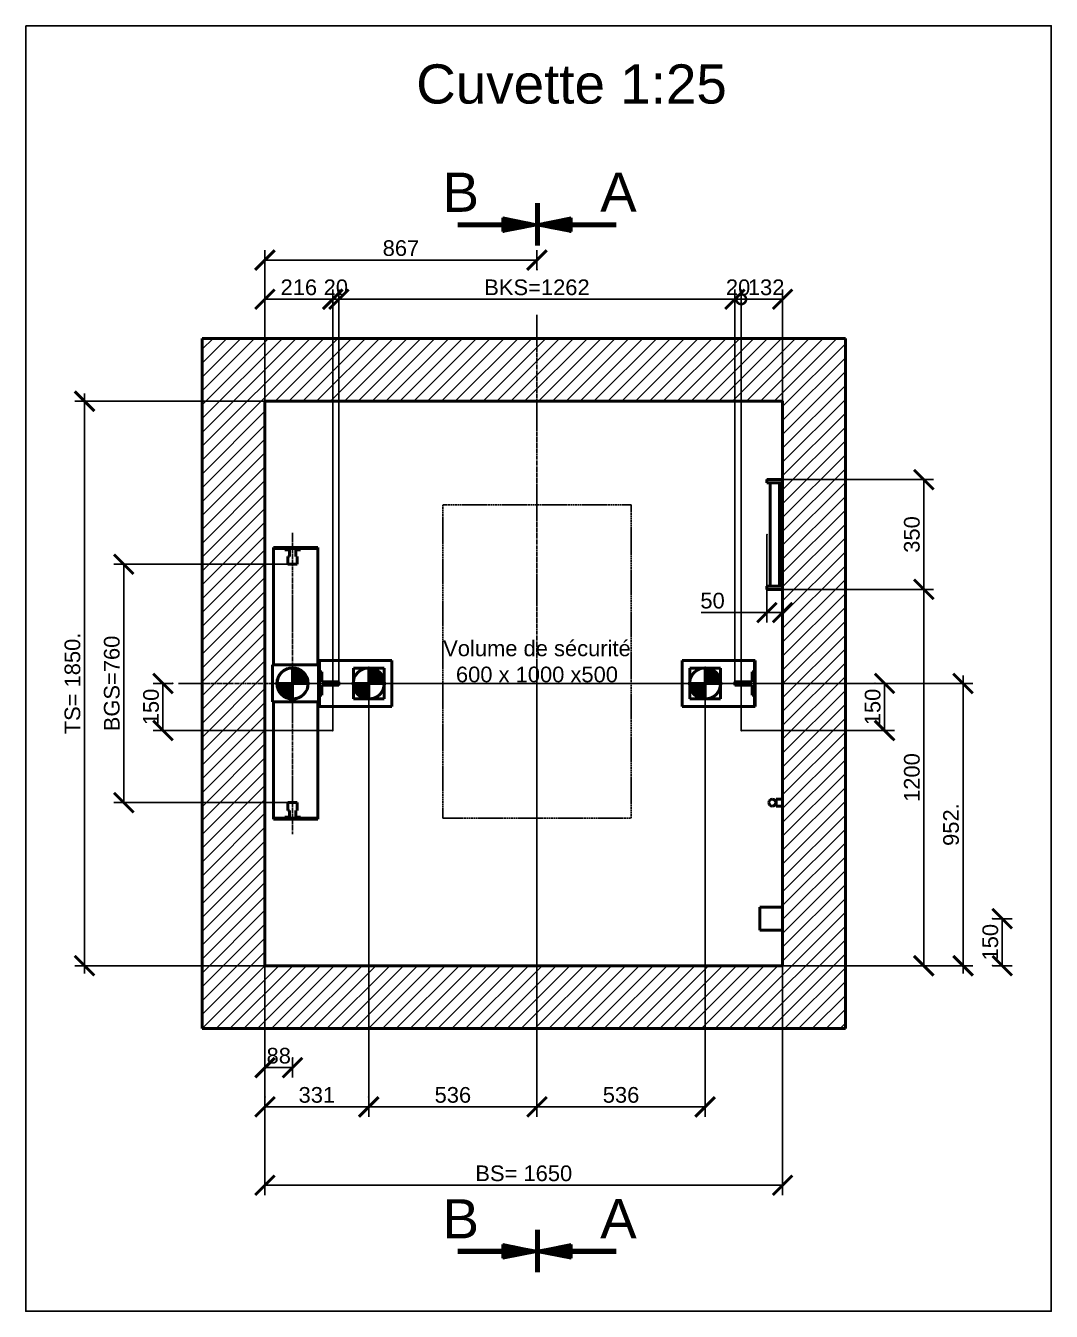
# Model space of a CAD drawing. Header units: millimetres. Extents: x -1795 to 75982, y -13206 to 25154.
# Drawn here: x 37338 to 40607, y -125 to 3974 of the extents above; entities that cross this region are included whole.
import ezdxf

# ---------------------------------------------------------------- set-up
doc = ezdxf.new("R2010")
doc.units = ezdxf.units.MM
doc.linetypes.add('AM_ISO02W050', pattern=[7.5, 6, -1.5])
doc.linetypes.add('AM_ISO08W050', pattern=[18, 12, -1.5, 3, -1.5])
for name, color, linetype, lineweight in [('AM_0', 7, 'Continuous', 50), ('AM_5', 3, 'Continuous', 25), ('AM_6', 2, 'Continuous', 35), ('LDBuffer-AM_0', 7, 'Continuous', 50), ('LDBuffer-AM_6', 2, 'Continuous', 35), ('LDBuffer-AM_7', 4, 'AM_ISO08W050', 25), ('LDCar-AM_0', 7, 'Continuous', 50), ('LDCar-AM_6', 2, 'Continuous', 35), ('LDCar-AM_7', 4, 'AM_ISO08W050', 25), ('LDElectricalComponents-AM_0', 7, 'Continuous', 50), ('LDElectricalComponents-AM_6', 2, 'Continuous', 35), ('LDGuides-AM_0', 7, 'Continuous', 50), ('LDGuides-AM_6', 2, 'Continuous', 35), ('LDRefugeSpace-AM_3', 6, 'AM_ISO02W050', 25), ('LDRefugeSpace-AM_6', 2, 'Continuous', 35), ('LDShaft-AM_0', 7, 'Continuous', 50), ('LDShaft-AM_5', 3, 'Continuous', 25), ('LDShaft-AM_6', 2, 'Continuous', 35), ('LDShaft-AM_7', 4, 'AM_ISO08W050', 25), ('LDShaft-AM_8', 1, 'Continuous', 25)]:
    doc.layers.add(name, color=color, linetype=linetype, lineweight=lineweight)
doc.layers.add('AM_VIEWS', color=1, linetype='Continuous', lineweight=25, plot=False)
doc.styles.add('LD', font='ARIALUNI.TTF')
doc.styles.get("Standard").update_dxf_attribs({"font": 'ARIALUNI.TTF'})
doc.dimstyles.new('LIFT', dxfattribs={"dimtxt": 2.5, "dimasz": 2.5, "dimexe": 1.25, "dimexo": 0, "dimgap": 0.5, "dimtad": 1, "dimdec": 0, "dimzin": 1, "dimdsep": 46, "dimtxsty": 'LD', "dimblk": 'ARCHTICK', "dimcen": 0, "dimdle": 1, "dimclrd": 3, "dimclre": 3, "dimclrt": 4, "dimadec": 0, "dimazin": 0, "dimtp": 0.1, "dimtm": 0.1, "dimtfac": 0.71, "dimtdec": 0, "dimtix": 1, "dimtmove": 0, "dimatfit": 3, "dimfxl": 1, "dimtolj": 1, "dimarcsym": 0})

# ---------------------------------------------------------------- blocks, each defined once
blk = doc.blocks.new('LD_20150423131208_00000076')
at = {"layer": 'LDShaft-AM_0'}
for p, q in [((0, 2000), (-200, 2000)), ((-200, 2000), (-200, -200)), ((1650, 2000), (0, 2000)), ((1757.5, 2000), (1650, 2000)), ((1782.5, 2000), (1757.5, 2000)), ((1850, 2000), (1782.5, 2000)), ((1850, 1820), (1850, 2000)), ((1850, -200), (1850, 1820)), ((0, 1800), (0, 0)), ((0, 1800), (1650, 1800)), ((0, 0), (0, 1800)), ((1650, 1550), (1650, 1800)), ((1650, 1800), (1650, 0)), ((1650, 1210), (1650, 1540)), ((1650, 531), (1650, 1200)), ((1650, 186.5), (1650, 509)), ((1650, 0), (1650, 113.5)), ((0, 0), (1650, 0)), ((1650, 0), (0, 0)), ((-200, -200), (0, -200)), ((0, -200), (1650, -200)), ((1650, -200), (1757.5, -200)), ((1757.5, -200), (1850, -200))]:
    blk.add_line(p, q, dxfattribs=at)
blk = doc.blocks.new('_ArchTick')
at = {"color": 0, "linetype": 'ByBlock', "const_width": 0.15}
blk.add_lwpolyline([(-0.5, -0.5), (0.5, 0.5)], dxfattribs=at)
blk = doc.blocks.new('*D299')
at = {"layer": 'LDShaft-AM_5', "color": 3, "transparency": 16777216}
for p, q in [((38188.6, 2256.8), (37619.4, 2256.8)), ((37650.6, 2256.8), (37650.6, 1496.8)), ((38188.6, 1496.8), (37619.4, 1496.8))]:
    blk.add_line(p, q, dxfattribs=at)
for p in [(38188.4, 2256.8), (38188.4, 1496.8)]:
    blk.add_point(p, dxfattribs=at)
at = {"layer": 'LDShaft-AM_5', "color": 3, "transparency": 16777216, "xscale": 62.5, "yscale": 62.5, "zscale": 62.5}
for p, rotation in [((37650.6, 2256.8), 90), ((37650.6, 1496.8), 270)]:
    blk.add_blockref('_ArchTick', p, dxfattribs=dict(at, rotation=rotation))
at = {"layer": 'LDShaft-AM_5', "color": 4, "transparency": 16777216, "insert": (37638.1, 1876.8), "char_height": 50, "attachment_point": 8, "rotation": 90, "style": 'LD'}
blk.add_mtext('BGS=760', dxfattribs=at)
blk = doc.blocks.new('LD_20150423131208_00000077')
at = {"layer": 'LDGuides-AM_0'}
for p, q in [((0, 25), (-25, 25)), ((-25, 25), (-25, 21.5)), ((-25, 21.5), (-10, 21.5)), ((-10, 0), (-15, 0)), ((-15, 0), (-15, -25)), ((-10, 21.5), (-10, 0)), ((25, 25), (0, 25)), ((10, 21.5), (25, 21.5)), ((10, 0), (10, 21.5)), ((15, 0), (10, 0)), ((15, -25), (15, 0)), ((25, 21.5), (25, 25)), ((-15, -25), (15, -25))]:
    blk.add_line(p, q, dxfattribs=at)
blk = doc.blocks.new('LD_20150423131208_00000078')
at = {"layer": 'LDGuides-AM_0'}
for p, q in [((15, 25), (-15, 25)), ((-15, 25), (-15, 0)), ((-15, 0), (-10, 0)), ((-10, 0), (-10, -21.5)), ((10, 0), (15, 0)), ((10, -21.5), (10, 0)), ((15, 0), (15, 25)), ((-10, -21.5), (-25, -21.5)), ((-25, -21.5), (-25, -25)), ((-25, -25), (0, -25)), ((0, -25), (25, -25)), ((25, -21.5), (10, -21.5)), ((25, -25), (25, -21.5))]:
    blk.add_line(p, q, dxfattribs=at)
blk = doc.blocks.new('LD_20150423131208_00000079')
at = {"layer": 'LDCar-AM_7'}
blk.add_line((0, 480), (0, -480), dxfattribs=at)
blk = doc.blocks.new('LD_20150423131208_0000007A')
at = {"layer": 'LDBuffer-AM_0'}
for p, q in [((-19.1, 46.2), (-35.4, 35.4)), ((0, 50), (-19.1, 46.2)), ((19.1, 46.2), (0, 50)), ((35.4, 35.4), (19.1, 46.2)), ((-46.2, 19.1), (-50, 0)), ((-35.4, 35.4), (-46.2, 19.1)), ((46.2, 19.1), (35.4, 35.4)), ((50, 0), (46.2, 19.1)), ((46.2, -19.1), (50, 0)), ((-50, 0), (-46.2, -19.1)), ((-46.2, -19.1), (-35.4, -35.4)), ((-35.4, -35.4), (-19.1, -46.2)), ((19.1, -46.2), (35.4, -35.4)), ((35.4, -35.4), (46.2, -19.1)), ((-19.1, -46.2), (0, -50)), ((0, -50), (19.1, -46.2))]:
    blk.add_line(p, q, dxfattribs=at)
blk = doc.blocks.new('LD_FORCE_TOP')
for p, q in [((0, 50), (0, -50)), ((0, 44.2), (5.5, 49.7)), ((0, 35.4), (12.9, 48.3)), ((0, 26.5), (19.5, 46)), ((0, 17.7), (25.4, 43.1)), ((-50, 0), (50, 0)), ((-49.7, -5.5), (-44.2, 0)), ((-48.3, -12.9), (-35.4, 0)), ((-46, -19.5), (-26.5, 0)), ((-43.1, -25.4), (-17.7, 0)), ((-39.5, -30.7), (-8.8, 0)), ((0, 8.8), (30.7, 39.5)), ((0, 0), (35.4, 35.4)), ((8.8, 0), (39.5, 30.7)), ((17.7, 0), (43.1, 25.4)), ((26.5, 0), (46, 19.5)), ((35.4, 0), (48.3, 12.9)), ((44.2, 0), (49.7, 5.5)), ((-35.4, -35.4), (0, 0)), ((-30.7, -39.5), (0, -8.8)), ((-25.4, -43.1), (0, -17.7)), ((-19.5, -46), (0, -26.5)), ((-12.9, -48.3), (0, -35.4)), ((-5.5, -49.7), (0, -44.2))]:
    blk.add_line(p, q)
blk.add_circle((0, 0), 50)
blk.add_solid([(0, 0), (0, 0), (0, 0)])
blk = doc.blocks.new('LD_20150423131208_0000007B')
at = {"layer": 'LDCar-AM_0'}
blk.add_blockref('LD_FORCE_TOP', (0, 0), dxfattribs=at)
blk = doc.blocks.new('*D305')
at = {"layer": 'LDShaft-AM_5', "color": 3, "transparency": 16777216}
for p, q in [((38100.6, 1876.8), (38100.6, 620.5)), ((38188.6, 683), (38188.6, 620.5)), ((38188.6, 651.8), (38100.6, 651.8))]:
    blk.add_line(p, q, dxfattribs=at)
for p in [(38100.6, 1876.5), (38188.6, 682.8)]:
    blk.add_point(p, dxfattribs=at)
at = {"layer": 'LDShaft-AM_5', "color": 3, "transparency": 16777216, "xscale": 62.5, "yscale": 62.5, "zscale": 62.5}
blk.add_blockref('_ArchTick', (38100.6, 651.8), dxfattribs=at)
at = {"layer": 'LDShaft-AM_5', "color": 3, "transparency": 16777216, "xscale": 62.5, "yscale": 62.5, "zscale": 62.5, "rotation": 180}
blk.add_blockref('_ArchTick', (38188.6, 651.8), dxfattribs=at)
at = {"layer": 'LDShaft-AM_5', "color": 4, "transparency": 16777216, "insert": (38144.6, 664.3), "char_height": 50, "attachment_point": 8, "style": 'LD'}
blk.add_mtext('88', dxfattribs=at)
blk = doc.blocks.new('LD_20150423131208_0000007C')
at = {"layer": 'LDBuffer-AM_0'}
for p, q in [((-61, 433), (-61, 430)), ((81, 433), (-61, 433)), ((-61, 430), (-61, 59)), ((-25, 430), (-61, 430)), ((-61, 430), (81, 430)), ((81, 430), (25, 430)), ((81, 430), (81, 433)), ((81, 59), (81, 430)), ((83, 59), (-64, 59)), ((-64, 59), (-64, -59)), ((83, -59), (83, 59)), ((-64, -59), (83, -59)), ((-61, -59), (-61, -430)), ((81, -430), (81, -59)), ((-61, -430), (-61, -433)), ((81, -430), (-61, -430)), ((-61, -430), (-25, -430)), ((-61, -433), (81, -433)), ((25, -430), (81, -430)), ((81, -433), (81, -430))]:
    blk.add_line(p, q, dxfattribs=at)
blk = doc.blocks.new('LD_20150423131208_0000007D')
at = {"layer": 'LDRefugeSpace-AM_3'}
for p, q in [((-300, 500), (-300, -500)), ((300, 500), (-300, 500)), ((300, -500), (300, 500)), ((-300, -500), (300, -500))]:
    blk.add_line(p, q, dxfattribs=at)
blk = doc.blocks.new('*D308')
at = {"layer": 'LDShaft-AM_5', "color": 3, "transparency": 16777216}
for p, q in [((38100.6, 976.8), (38100.6, 245.5)), ((39750.6, 976.8), (39750.6, 245.5)), ((39750.6, 276.8), (38100.6, 276.8))]:
    blk.add_line(p, q, dxfattribs=at)
for p in [(38100.6, 976.5), (39750.6, 976.5)]:
    blk.add_point(p, dxfattribs=at)
at = {"layer": 'LDShaft-AM_5', "color": 3, "transparency": 16777216, "xscale": 62.5, "yscale": 62.5, "zscale": 62.5, "rotation": 180}
blk.add_blockref('_ArchTick', (38100.6, 276.8), dxfattribs=at)
at = {"layer": 'LDShaft-AM_5', "color": 3, "transparency": 16777216, "xscale": 62.5, "yscale": 62.5, "zscale": 62.5}
blk.add_blockref('_ArchTick', (39750.6, 276.8), dxfattribs=at)
at = {"layer": 'LDShaft-AM_5', "color": 4, "transparency": 16777216, "insert": (38925.6, 289.3), "char_height": 50, "attachment_point": 8, "style": 'LD'}
blk.add_mtext('BS= 1650', dxfattribs=at)
blk = doc.blocks.new('*D309')
at = {"layer": 'Defpoints', "color": 0, "transparency": 16777216}
for p in [(37525.6, 2776.8), (38100.6, 2776.8), (38100.6, 976.8)]:
    blk.add_point(p, dxfattribs=at)
at = {"layer": 'LDShaft-AM_5', "color": 3, "lineweight": -2, "transparency": 16777216}
for p, q in [((37525.6, 951.8), (37525.6, 2801.8)), ((38100.6, 2776.8), (37494.4, 2776.8)), ((38100.6, 976.8), (37494.4, 976.8))]:
    blk.add_line(p, q, dxfattribs=at)
at = {"layer": 'LDShaft-AM_5', "color": 3, "lineweight": -2, "transparency": 16777216, "xscale": 62.5, "yscale": 62.5, "zscale": 62.5}
for p, rotation in [((37525.6, 2776.8), 90), ((37525.6, 976.8), 270)]:
    blk.add_blockref('_ArchTick', p, dxfattribs=dict(at, rotation=rotation))
at = {"layer": 'LDShaft-AM_5', "color": 4, "transparency": 16777216, "insert": (37487.3, 1876.8), "char_height": 50, "attachment_point": 5, "rotation": 90, "style": 'LD'}
blk.add_mtext('\\A1;TS= 1850.', dxfattribs=at)
blk = doc.blocks.new('LD_20150423131208_0000007E')
at = {"layer": 'LDBuffer-AM_0'}
for p, q in [((0, 175), (0, 165)), ((50, 175), (0, 175)), ((0, 165), (50, 165)), ((40, 165), (10, 165)), ((10, 165), (10, -165)), ((40, -165), (40, 165)), ((50, 165), (50, 175)), ((0, -165), (0, -175)), ((50, -165), (0, -165)), ((0, -175), (50, -175)), ((10, -165), (40, -165)), ((50, -175), (50, -165))]:
    blk.add_line(p, q, dxfattribs=at)
blk = doc.blocks.new('*D311')
at = {"layer": 'LDShaft-AM_5', "color": 3, "transparency": 16777216}
for p, q in [((39700.6, 2176.8), (40231.9, 2176.8)), ((40200.6, 2176.8), (40200.6, 976.8)), ((39700.6, 976.8), (40231.9, 976.8))]:
    blk.add_line(p, q, dxfattribs=at)
for p in [(39700.9, 2176.8), (39700.9, 976.8)]:
    blk.add_point(p, dxfattribs=at)
at = {"layer": 'LDShaft-AM_5', "color": 3, "transparency": 16777216, "xscale": 62.5, "yscale": 62.5, "zscale": 62.5}
for p, rotation in [((40200.6, 2176.8), 90), ((40200.6, 976.8), 270)]:
    blk.add_blockref('_ArchTick', p, dxfattribs=dict(at, rotation=rotation))
at = {"layer": 'LDShaft-AM_5', "color": 4, "transparency": 16777216, "insert": (40188.1, 1576.8), "char_height": 50, "attachment_point": 8, "rotation": 90, "style": 'LD'}
blk.add_mtext('1200', dxfattribs=at)
blk = doc.blocks.new('*D312')
at = {"layer": 'LDShaft-AM_5', "color": 3, "transparency": 16777216}
for p, q in [((39700.6, 2526.8), (40231.9, 2526.8)), ((40200.6, 2526.8), (40200.6, 2176.8)), ((39700.6, 2176.8), (40231.9, 2176.8))]:
    blk.add_line(p, q, dxfattribs=at)
for p in [(39700.9, 2526.8), (39700.9, 2176.8)]:
    blk.add_point(p, dxfattribs=at)
at = {"layer": 'LDShaft-AM_5', "color": 3, "transparency": 16777216, "xscale": 62.5, "yscale": 62.5, "zscale": 62.5}
for p, rotation in [((40200.6, 2526.8), 90), ((40200.6, 2176.8), 270)]:
    blk.add_blockref('_ArchTick', p, dxfattribs=dict(at, rotation=rotation))
at = {"layer": 'LDShaft-AM_5', "color": 4, "transparency": 16777216, "insert": (40188.1, 2351.8), "char_height": 50, "attachment_point": 8, "rotation": 90, "style": 'LD'}
blk.add_mtext('350', dxfattribs=at)
blk = doc.blocks.new('*D313')
at = {"layer": 'LDShaft-AM_5', "color": 3, "transparency": 16777216}
for p, q in [((39700.6, 2351.8), (39700.6, 2071.6)), ((39750.6, 2351.8), (39750.6, 2071.6)), ((39700.6, 2102.8), (39491.5, 2102.8)), ((39750.6, 2102.8), (39700.6, 2102.8))]:
    blk.add_line(p, q, dxfattribs=at)
for p in [(39700.6, 2351.5), (39750.6, 2351.5)]:
    blk.add_point(p, dxfattribs=at)
at = {"layer": 'LDShaft-AM_5', "color": 3, "transparency": 16777216, "xscale": 62.5, "yscale": 62.5, "zscale": 62.5}
blk.add_blockref('_ArchTick', (39700.6, 2102.8), dxfattribs=at)
at = {"layer": 'LDShaft-AM_5', "color": 3, "transparency": 16777216, "xscale": 62.5, "yscale": 62.5, "zscale": 62.5, "rotation": 180}
blk.add_blockref('_ArchTick', (39750.6, 2102.8), dxfattribs=at)
at = {"layer": 'LDShaft-AM_5', "color": 4, "transparency": 16777216, "insert": (39527.3, 2115.3), "char_height": 50, "attachment_point": 8, "style": 'LD'}
blk.add_mtext('50', dxfattribs=at)
blk = doc.blocks.new('LD_20150423131208_0000007F')
at = {"layer": 'LDShaft-AM_7'}
for p, q in [((0, -1175), (0, 1175)), ((-1142, 0), (1058, 0))]:
    blk.add_line(p, q, dxfattribs=at)
blk = doc.blocks.new('*D315')
at = {"layer": 'Defpoints', "color": 0, "transparency": 16777216}
for p in [(38967.6, 1876.8), (40325.6, 1876.8), (38967.6, 976.8)]:
    blk.add_point(p, dxfattribs=at)
at = {"layer": 'LDShaft-AM_5', "color": 3, "lineweight": -2, "transparency": 16777216}
for p, q in [((40325.6, 951.8), (40325.6, 1901.8)), ((38967.6, 1876.8), (40356.9, 1876.8)), ((38967.6, 976.8), (40356.9, 976.8))]:
    blk.add_line(p, q, dxfattribs=at)
at = {"layer": 'LDShaft-AM_5', "color": 3, "lineweight": -2, "transparency": 16777216, "xscale": 62.5, "yscale": 62.5, "zscale": 62.5}
for p, rotation in [((40325.6, 1876.8), 90), ((40325.6, 976.8), 270)]:
    blk.add_blockref('_ArchTick', p, dxfattribs=dict(at, rotation=rotation))
at = {"layer": 'LDShaft-AM_5', "color": 4, "transparency": 16777216, "insert": (40287.6, 1426.8), "char_height": 50, "attachment_point": 5, "rotation": 90, "style": 'LD'}
blk.add_mtext('\\A1;952.', dxfattribs=at)
blk = doc.blocks.new('LD_20150423131208_00000080')
at = {"layer": 'LDElectricalComponents-AM_0'}
for p, q in [((-43.2, 4.2), (-44, 0)), ((-44, 0), (-43.2, -4.2)), ((-40.8, 7.8), (-43.2, 4.2)), ((-37.2, 10.2), (-40.8, 7.8)), ((-33, 11), (-37.2, 10.2)), ((-28.8, 10.2), (-33, 11)), ((-25.2, 7.8), (-28.8, 10.2)), ((-22.8, 4.2), (-25.2, 7.8)), ((-22, 0), (-22.8, 4.2)), ((-22.8, -4.2), (-22, 0)), ((0, 11), (-21, 11)), ((-21, 11), (-21, -11)), ((0, -11), (0, 11)), ((-43.2, -4.2), (-40.8, -7.8)), ((-40.8, -7.8), (-37.2, -10.2)), ((-37.2, -10.2), (-33, -11)), ((-33, -11), (-28.8, -10.2)), ((-28.8, -10.2), (-25.2, -7.8)), ((-25.2, -7.8), (-22.8, -4.2)), ((-21, -11), (0, -11))]:
    blk.add_line(p, q, dxfattribs=at)
blk = doc.blocks.new('LD_20150423131208_00000081')
at = {"layer": 'LDGuides-AM_0'}
for p, q in [((24, 5), (-31, 5)), ((-31, 5), (-31, -5)), ((31, 37.5), (24, 37.5)), ((24, 37.5), (24, 5)), ((31, -37.5), (31, 37.5)), ((-31, -5), (24, -5)), ((24, -5), (24, -37.5)), ((24, -37.5), (31, -37.5))]:
    blk.add_line(p, q, dxfattribs=at)
blk = doc.blocks.new('LD_20150423131208_00000082')
at = {"layer": 'LDCar-AM_7'}
blk.add_line((-737, 0), (737, 0), dxfattribs=at)
blk = doc.blocks.new('LD_20150423131208_00000083')
at = {"layer": 'LDBuffer-AM_0'}
for p, q in [((-5, 49), (-49, 49)), ((-49, 49), (-49, 5)), ((-19.1, 46.2), (-35.4, 35.4)), ((0, 50), (-19.1, 46.2)), ((19.1, 46.2), (0, 50)), ((49, 49), (5, 49)), ((35.4, 35.4), (19.1, 46.2)), ((49, 5), (49, 49)), ((-46.2, 19.1), (-50, 0)), ((-50, 0), (-46.2, -19.1)), ((-35.4, 35.4), (-46.2, 19.1)), ((46.2, 19.1), (35.4, 35.4)), ((50, 0), (46.2, 19.1)), ((46.2, -19.1), (50, 0)), ((-49, -5), (-49, -49)), ((-46.2, -19.1), (-35.4, -35.4)), ((-35.4, -35.4), (-19.1, -46.2)), ((19.1, -46.2), (35.4, -35.4)), ((35.4, -35.4), (46.2, -19.1)), ((49, -49), (49, -5)), ((-49, -49), (-5, -49)), ((-19.1, -46.2), (0, -50)), ((0, -50), (19.1, -46.2)), ((5, -49), (49, -49))]:
    blk.add_line(p, q, dxfattribs=at)
at = {"layer": 'LDBuffer-AM_7'}
blk.add_line((145, 0), (-145, 0), dxfattribs=at)
blk = doc.blocks.new('LD_20150423131208_00000084')
at = {"layer": 'LDCar-AM_0'}
blk.add_blockref('LD_FORCE_TOP', (0, 0), dxfattribs=at)
blk = doc.blocks.new('*D321')
at = {"layer": 'LDShaft-AM_5', "color": 3, "transparency": 16777216}
for p, q in [((38967.6, 1876.8), (38967.6, 495.5)), ((39503.6, 1876.8), (39503.6, 495.5)), ((39503.6, 526.8), (38967.6, 526.8))]:
    blk.add_line(p, q, dxfattribs=at)
for p in [(38967.6, 1876.5), (39503.6, 1876.5)]:
    blk.add_point(p, dxfattribs=at)
at = {"layer": 'LDShaft-AM_5', "color": 3, "transparency": 16777216, "xscale": 62.5, "yscale": 62.5, "zscale": 62.5, "rotation": 180}
blk.add_blockref('_ArchTick', (38967.6, 526.8), dxfattribs=at)
at = {"layer": 'LDShaft-AM_5', "color": 3, "transparency": 16777216, "xscale": 62.5, "yscale": 62.5, "zscale": 62.5}
blk.add_blockref('_ArchTick', (39503.6, 526.8), dxfattribs=at)
at = {"layer": 'LDShaft-AM_5', "color": 4, "transparency": 16777216, "insert": (39235.6, 539.3), "char_height": 50, "attachment_point": 8, "style": 'LD'}
blk.add_mtext('536', dxfattribs=at)
blk = doc.blocks.new('LD_20150423131208_00000085')
at = {"layer": 'LDBuffer-AM_0'}
for p, q in [((-693, 73), (-696, 73)), ((-696, 73), (-696, -73)), ((-693, -73), (-693, 73)), ((-463, 73), (-693, 73)), ((-693, 73), (-693, 37.5)), ((-463, -73), (-463, 73)), ((693, 73), (463, 73)), ((463, 73), (463, -73)), ((696, 73), (693, 73)), ((693, 73), (693, -73)), ((693, 37.5), (693, 73)), ((696, -73), (696, 73)), ((-693, -37.5), (-693, -73)), ((693, -73), (693, -37.5)), ((-696, -73), (-693, -73)), ((-693, -73), (-463, -73)), ((463, -73), (693, -73)), ((693, -73), (696, -73))]:
    blk.add_line(p, q, dxfattribs=at)
blk = doc.blocks.new('*D323')
at = {"layer": 'LDShaft-AM_5', "color": 3, "transparency": 16777216}
for p, q in [((38336.6, 1876.8), (38336.6, 3133)), ((39598.6, 1876.8), (39598.6, 3133)), ((39598.6, 3101.8), (38336.6, 3101.8))]:
    blk.add_line(p, q, dxfattribs=at)
for p in [(38336.6, 1877), (39598.6, 1877)]:
    blk.add_point(p, dxfattribs=at)
at = {"layer": 'LDShaft-AM_5', "color": 3, "transparency": 16777216, "xscale": 62.5, "yscale": 62.5, "zscale": 62.5, "rotation": 180}
blk.add_blockref('_ArchTick', (38336.6, 3101.8), dxfattribs=at)
at = {"layer": 'LDShaft-AM_5', "color": 3, "transparency": 16777216, "xscale": 62.5, "yscale": 62.5, "zscale": 62.5}
blk.add_blockref('_ArchTick', (39598.6, 3101.8), dxfattribs=at)
at = {"layer": 'LDShaft-AM_5', "color": 4, "transparency": 16777216, "insert": (38967.6, 3114.3), "char_height": 50, "attachment_point": 8, "style": 'LD'}
blk.add_mtext('BKS=1262', dxfattribs=at)
blk = doc.blocks.new('LD_20150423131208_00000086')
at = {"layer": 'LDGuides-AM_0'}
for p, q in [((-24, 37.5), (-31, 37.5)), ((-31, 37.5), (-31, -37.5)), ((-24, 5), (-24, 37.5)), ((31, 5), (-24, 5)), ((31, -5), (31, 5)), ((-31, -37.5), (-24, -37.5)), ((-24, -5), (31, -5)), ((-24, -37.5), (-24, -5))]:
    blk.add_line(p, q, dxfattribs=at)
blk = doc.blocks.new('LD_20150423131208_00000087')
at = {"layer": 'LDBuffer-AM_0'}
for p, q in [((-5, 49), (-49, 49)), ((-49, 49), (-49, 5)), ((-19.1, 46.2), (-35.4, 35.4)), ((0, 50), (-19.1, 46.2)), ((19.1, 46.2), (0, 50)), ((49, 49), (5, 49)), ((35.4, 35.4), (19.1, 46.2)), ((49, 5), (49, 49)), ((-46.2, 19.1), (-50, 0)), ((-50, 0), (-46.2, -19.1)), ((-35.4, 35.4), (-46.2, 19.1)), ((46.2, 19.1), (35.4, 35.4)), ((50, 0), (46.2, 19.1)), ((46.2, -19.1), (50, 0)), ((-49, -5), (-49, -49)), ((-46.2, -19.1), (-35.4, -35.4)), ((-35.4, -35.4), (-19.1, -46.2)), ((19.1, -46.2), (35.4, -35.4)), ((35.4, -35.4), (46.2, -19.1)), ((49, -49), (49, -5)), ((-49, -49), (-5, -49)), ((-19.1, -46.2), (0, -50)), ((0, -50), (19.1, -46.2)), ((5, -49), (49, -49))]:
    blk.add_line(p, q, dxfattribs=at)
at = {"layer": 'LDBuffer-AM_7'}
blk.add_line((145, 0), (-145, 0), dxfattribs=at)
blk = doc.blocks.new('LD_20150423131208_00000088')
at = {"layer": 'LDCar-AM_0'}
blk.add_blockref('LD_FORCE_TOP', (0, 0), dxfattribs=at)
blk = doc.blocks.new('*D327')
at = {"layer": 'LDShaft-AM_5', "color": 3, "transparency": 16777216}
for p, q in [((38100.6, 558), (38100.6, 495.5)), ((38431.6, 558), (38431.6, 495.5)), ((38431.6, 526.8), (38100.6, 526.8))]:
    blk.add_line(p, q, dxfattribs=at)
for p in [(38100.6, 557.8), (38431.6, 557.8)]:
    blk.add_point(p, dxfattribs=at)
at = {"layer": 'LDShaft-AM_5', "color": 3, "transparency": 16777216, "xscale": 62.5, "yscale": 62.5, "zscale": 62.5, "rotation": 180}
blk.add_blockref('_ArchTick', (38100.6, 526.8), dxfattribs=at)
at = {"layer": 'LDShaft-AM_5', "color": 3, "transparency": 16777216, "xscale": 62.5, "yscale": 62.5, "zscale": 62.5}
blk.add_blockref('_ArchTick', (38431.6, 526.8), dxfattribs=at)
at = {"layer": 'LDShaft-AM_5', "color": 4, "transparency": 16777216, "insert": (38266.1, 539.3), "char_height": 50, "attachment_point": 8, "style": 'LD'}
blk.add_mtext('331', dxfattribs=at)
blk = doc.blocks.new('*D328')
at = {"layer": 'LDShaft-AM_5', "color": 3, "transparency": 16777216}
for p, q in [((38431.6, 1876.8), (38431.6, 495.5)), ((38967.6, 1876.8), (38967.6, 495.5)), ((38967.6, 526.8), (38431.6, 526.8))]:
    blk.add_line(p, q, dxfattribs=at)
for p in [(38431.6, 1876.5), (38967.6, 1876.5)]:
    blk.add_point(p, dxfattribs=at)
at = {"layer": 'LDShaft-AM_5', "color": 3, "transparency": 16777216, "xscale": 62.5, "yscale": 62.5, "zscale": 62.5, "rotation": 180}
blk.add_blockref('_ArchTick', (38431.6, 526.8), dxfattribs=at)
at = {"layer": 'LDShaft-AM_5', "color": 3, "transparency": 16777216, "xscale": 62.5, "yscale": 62.5, "zscale": 62.5}
blk.add_blockref('_ArchTick', (38967.6, 526.8), dxfattribs=at)
at = {"layer": 'LDShaft-AM_5', "color": 4, "transparency": 16777216, "insert": (38699.6, 539.3), "char_height": 50, "attachment_point": 8, "style": 'LD'}
blk.add_mtext('536', dxfattribs=at)
blk = doc.blocks.new('*D330')
at = {"layer": 'AM_5', "color": 3, "transparency": 16777216}
for p, q in [((37806.9, 1876.8), (37744.4, 1876.8)), ((37775.6, 1876.8), (37775.6, 1726.8)), ((38316.6, 1726.8), (37744.4, 1726.8))]:
    blk.add_line(p, q, dxfattribs=at)
for p in [(37806.6, 1876.8), (38316.4, 1726.8)]:
    blk.add_point(p, dxfattribs=at)
at = {"layer": 'AM_5', "color": 3, "transparency": 16777216, "xscale": 62.5, "yscale": 62.5, "zscale": 62.5}
for p, rotation in [((37775.6, 1876.8), 270), ((37775.6, 1726.8), 90)]:
    blk.add_blockref('_ArchTick', p, dxfattribs=dict(at, rotation=rotation))
at = {"layer": 'AM_5', "color": 4, "transparency": 16777216, "insert": (37763.1, 1801.8), "char_height": 50, "attachment_point": 8, "rotation": 90, "style": 'LD'}
blk.add_mtext('150', dxfattribs=at)
blk = doc.blocks.new('*D331')
at = {"layer": 'AM_5', "color": 3, "transparency": 16777216}
for p, q in [((40044.4, 1876.8), (40106.9, 1876.8)), ((40075.6, 1876.8), (40075.6, 1726.8)), ((39618.6, 1726.8), (40106.9, 1726.8))]:
    blk.add_line(p, q, dxfattribs=at)
for p in [(40044.6, 1876.8), (39618.9, 1726.8)]:
    blk.add_point(p, dxfattribs=at)
at = {"layer": 'AM_5', "color": 3, "transparency": 16777216, "xscale": 62.5, "yscale": 62.5, "zscale": 62.5}
for p, rotation in [((40075.6, 1876.8), 270), ((40075.6, 1726.8), 90)]:
    blk.add_blockref('_ArchTick', p, dxfattribs=dict(at, rotation=rotation))
at = {"layer": 'AM_5', "color": 4, "transparency": 16777216, "insert": (40063.1, 1801.8), "char_height": 50, "attachment_point": 8, "rotation": 90, "style": 'LD'}
blk.add_mtext('150', dxfattribs=at)
blk = doc.blocks.new('*D332')
at = {"layer": 'AM_5', "color": 3, "transparency": 16777216}
for p, q in [((38316.6, 1726.8), (38316.6, 3133)), ((38336.6, 1871.8), (38336.6, 3133)), ((38336.6, 3101.8), (38316.6, 3101.8))]:
    blk.add_line(p, q, dxfattribs=at)
for p in [(38336.6, 1872), (38316.6, 1727)]:
    blk.add_point(p, dxfattribs=at)
at = {"layer": 'AM_5', "color": 4, "transparency": 16777216, "insert": (38326.6, 3114.3), "char_height": 50, "attachment_point": 8, "style": 'LD'}
blk.add_mtext('20', dxfattribs=at)
blk = doc.blocks.new('_NONE')
blk = doc.blocks.new('_DotSmall')
at = {"color": 0, "linetype": 'ByBlock', "const_width": 0.5}
blk.add_lwpolyline([(-0.0625, 0, 1), (0.0625, 0, 1)], format="xyb", close=True, dxfattribs=at)
blk = doc.blocks.new('*D333')
at = {"layer": 'AM_5', "color": 3, "transparency": 16777216}
for p, q in [((39598.6, 1871.8), (39598.6, 3133)), ((39618.6, 1726.8), (39618.6, 3133)), ((39618.6, 3101.8), (39598.6, 3101.8))]:
    blk.add_line(p, q, dxfattribs=at)
for p in [(39598.6, 1872), (39618.6, 1727)]:
    blk.add_point(p, dxfattribs=at)
at = {"layer": 'AM_5', "color": 3, "transparency": 16777216, "xscale": 62.5, "yscale": 62.5, "zscale": 62.5, "rotation": 180}
blk.add_blockref('_DotSmall', (39618.6, 3101.8), dxfattribs=at)
at = {"layer": 'AM_5', "color": 4, "transparency": 16777216, "insert": (39608.6, 3114.3), "char_height": 50, "attachment_point": 8, "style": 'LD'}
blk.add_mtext('20', dxfattribs=at)
blk = doc.blocks.new('*D334')
at = {"layer": 'AM_5', "color": 3, "transparency": 16777216}
for p, q in [((38100.6, 2776.8), (38100.6, 3133)), ((38316.6, 1726.8), (38316.6, 3133)), ((38316.6, 3101.8), (38100.6, 3101.8))]:
    blk.add_line(p, q, dxfattribs=at)
for p in [(38100.6, 2777), (38316.6, 1727)]:
    blk.add_point(p, dxfattribs=at)
at = {"layer": 'AM_5', "color": 3, "transparency": 16777216, "xscale": 62.5, "yscale": 62.5, "zscale": 62.5, "rotation": 180}
blk.add_blockref('_ArchTick', (38100.6, 3101.8), dxfattribs=at)
at = {"layer": 'AM_5', "color": 3, "transparency": 16777216, "xscale": 62.5, "yscale": 62.5, "zscale": 62.5}
blk.add_blockref('_ArchTick', (38316.6, 3101.8), dxfattribs=at)
at = {"layer": 'AM_5', "color": 4, "transparency": 16777216, "insert": (38208.6, 3114.3), "char_height": 50, "attachment_point": 8, "style": 'LD'}
blk.add_mtext('216', dxfattribs=at)
blk = doc.blocks.new('*D335')
at = {"layer": 'AM_5', "color": 3, "transparency": 16777216}
for p, q in [((39618.6, 1726.8), (39618.6, 3133)), ((39750.6, 2776.8), (39750.6, 3133)), ((39750.6, 3101.8), (39618.6, 3101.8))]:
    blk.add_line(p, q, dxfattribs=at)
for p in [(39750.6, 2777), (39618.6, 1727)]:
    blk.add_point(p, dxfattribs=at)
at = {"layer": 'AM_5', "color": 3, "transparency": 16777216, "xscale": 62.5, "yscale": 62.5, "zscale": 62.5}
blk.add_blockref('_DotSmall', (39618.6, 3101.8), dxfattribs=at)
at = {"layer": 'AM_5', "color": 3, "transparency": 16777216, "xscale": 62.5, "yscale": 62.5, "zscale": 62.5, "rotation": 180}
blk.add_blockref('_ArchTick', (39750.6, 3101.8), dxfattribs=at)
at = {"layer": 'AM_5', "color": 4, "transparency": 16777216, "insert": (39698, 3114.3), "char_height": 50, "attachment_point": 8, "style": 'LD'}
blk.add_mtext('132', dxfattribs=at)
blk = doc.blocks.new('*D336')
at = {"layer": 'LDShaft-AM_5', "color": 3, "transparency": 16777216}
for p, q in [((38100.6, 1876.8), (38100.6, 3258)), ((38967.6, 3195.5), (38967.6, 3258)), ((38967.6, 3226.8), (38100.6, 3226.8))]:
    blk.add_line(p, q, dxfattribs=at)
for p in [(38967.6, 3195.8), (38100.6, 1877)]:
    blk.add_point(p, dxfattribs=at)
at = {"layer": 'LDShaft-AM_5', "color": 3, "transparency": 16777216, "xscale": 62.5, "yscale": 62.5, "zscale": 62.5, "rotation": 180}
blk.add_blockref('_ArchTick', (38100.6, 3226.8), dxfattribs=at)
at = {"layer": 'LDShaft-AM_5', "color": 3, "transparency": 16777216, "xscale": 62.5, "yscale": 62.5, "zscale": 62.5}
blk.add_blockref('_ArchTick', (38967.6, 3226.8), dxfattribs=at)
at = {"layer": 'LDShaft-AM_5', "color": 4, "transparency": 16777216, "insert": (38534.1, 3239.3), "char_height": 50, "attachment_point": 8, "style": 'LD'}
blk.add_mtext('867', dxfattribs=at)
blk = doc.blocks.new('LD_20150423131208_0000008A')
at = {"layer": 'AM_0'}
for p, q in [((0, 36.5), (-73, 36.5)), ((-73, 36.5), (-73, -36.5)), ((0, 36.5), (-73, 36.5)), ((-73, 36.5), (-73, -36.5)), ((0, -36.5), (0, 36.5)), ((0, -36.5), (0, 36.5)), ((-73, -36.5), (0, -36.5)), ((-73, -36.5), (0, -36.5))]:
    blk.add_line(p, q, dxfattribs=at)
blk = doc.blocks.new('*D339')
at = {"layer": 'LDShaft-AM_5', "color": 3, "transparency": 16777216}
for p, q in [((40419.4, 1126.8), (40481.9, 1126.8)), ((40450.6, 1126.8), (40450.6, 976.8)), ((40419.4, 976.8), (40481.9, 976.8))]:
    blk.add_line(p, q, dxfattribs=at)
for p in [(40419.6, 1126.8), (40419.6, 976.8)]:
    blk.add_point(p, dxfattribs=at)
at = {"layer": 'LDShaft-AM_5', "color": 3, "transparency": 16777216, "xscale": 62.5, "yscale": 62.5, "zscale": 62.5}
for p, rotation in [((40450.6, 1126.8), 270), ((40450.6, 976.8), 90)]:
    blk.add_blockref('_ArchTick', p, dxfattribs=dict(at, rotation=rotation))
at = {"layer": 'LDShaft-AM_5', "color": 4, "transparency": 16777216, "insert": (40438.1, 1051.8), "char_height": 50, "attachment_point": 8, "rotation": 90, "style": 'LD'}
blk.add_mtext('150', dxfattribs=at)
blk = doc.blocks.new('LD_20150423131208_0000008B')
at = {"layer": 'LDShaft-AM_8'}
for p, q in [((-200, 1612), (188, 2000)), ((-200, 1656.2), (143.8, 2000)), ((-200, 1700.3), (99.7, 2000)), ((-200, 1744.5), (55.5, 2000)), ((-200, 1788.7), (11.3, 2000)), ((-200, 1832.9), (-32.9, 2000)), ((-200, 1877.1), (-77.1, 2000)), ((-200, 1921.3), (-121.3, 2000)), ((-200, 1965.5), (-165.5, 2000)), ((32.2, 1800), (232.2, 2000)), ((76.4, 1800), (276.4, 2000)), ((120.6, 1800), (320.6, 2000)), ((164.8, 1800), (364.8, 2000)), ((209, 1800), (409, 2000)), ((253.2, 1800), (453.2, 2000)), ((297.4, 1800), (497.4, 2000)), ((341.6, 1800), (541.6, 2000)), ((385.8, 1800), (585.8, 2000)), ((430, 1800), (630, 2000)), ((474.2, 1800), (674.2, 2000)), ((518.4, 1800), (718.4, 2000)), ((562.6, 1800), (762.6, 2000)), ((606.8, 1800), (806.8, 2000)), ((651, 1800), (851, 2000)), ((695.1, 1800), (895.1, 2000)), ((739.3, 1800), (939.3, 2000)), ((783.5, 1800), (983.5, 2000)), ((827.7, 1800), (1027.7, 2000)), ((871.9, 1800), (1071.9, 2000)), ((916.1, 1800), (1116.1, 2000)), ((960.3, 1800), (1160.3, 2000)), ((1004.5, 1800), (1204.5, 2000)), ((1048.7, 1800), (1248.7, 2000)), ((1092.9, 1800), (1292.9, 2000)), ((1137.1, 1800), (1337.1, 2000)), ((1181.3, 1800), (1381.3, 2000)), ((1225.5, 1800), (1425.5, 2000)), ((1269.7, 1800), (1469.7, 2000)), ((1313.9, 1800), (1513.9, 2000)), ((1358.1, 1800), (1558.1, 2000)), ((1402.3, 1800), (1602.3, 2000)), ((1446.4, 1800), (1646.4, 2000)), ((1490.6, 1800), (1690.6, 2000)), ((1534.8, 1800), (1734.8, 2000)), ((1579, 1800), (1779, 2000)), ((1623.2, 1800), (1823.2, 2000)), ((1650, 1782.6), (1850, 1982.6)), ((1650, 1738.4), (1850, 1938.4)), ((1650, 1694.2), (1850, 1894.2)), ((1650, 1650), (1850, 1850)), ((1650, 1650), (1850, 1850)), ((-200, 1612), (0, 1812)), ((1650, 1605.8), (1850, 1805.8)), ((-200, 1567.8), (0, 1767.8)), ((-200, 1523.6), (0, 1723.6)), ((1650, 1561.6), (1850, 1761.6)), ((1650, 1517.4), (1850, 1717.4)), ((-200, 1479.4), (0, 1679.4)), ((1650, 1473.2), (1850, 1673.2)), ((-200, 1435.2), (0, 1635.2)), ((1650, 1429), (1850, 1629)), ((-200, 1391), (0, 1591)), ((1650, 1384.8), (1850, 1584.8)), ((-200, 1346.8), (0, 1546.8)), ((1650, 1340.6), (1850, 1540.6)), ((-200, 1302.6), (0, 1502.6)), ((1650, 1296.4), (1850, 1496.4)), ((-200, 1258.4), (0, 1458.4)), ((1650, 1252.3), (1850, 1452.3)), ((-200, 1214.2), (0, 1414.2)), ((1650, 1208.1), (1850, 1408.1)), ((-200, 1170), (0, 1370)), ((1650, 1163.9), (1850, 1363.9)), ((-200, 1125.8), (0, 1325.8)), ((1650, 1119.7), (1850, 1319.7)), ((-200, 1081.6), (0, 1281.6)), ((1650, 1075.5), (1850, 1275.5)), ((-200, 1037.4), (0, 1237.4)), ((1650, 1031.3), (1850, 1231.3)), ((-200, 993.2), (0, 1193.2)), ((-200, 949), (0, 1149)), ((1650, 987.1), (1850, 1187.1)), ((1650, 942.9), (1850, 1142.9)), ((-200, 904.9), (0, 1104.9)), ((1650, 898.7), (1850, 1098.7)), ((-200, 860.7), (0, 1060.7)), ((1650, 854.5), (1850, 1054.5)), ((-200, 816.5), (0, 1016.5)), ((1650, 810.3), (1850, 1010.3)), ((-200, 772.3), (0, 972.3)), ((1650, 766.1), (1850, 966.1)), ((-200, 728.1), (0, 928.1)), ((1650, 721.9), (1850, 921.9)), ((-200, 683.9), (0, 883.9)), ((1650, 677.7), (1850, 877.7)), ((-200, 639.7), (0, 839.7)), ((1650, 633.5), (1850, 833.5)), ((-200, 595.5), (0, 795.5)), ((1650, 589.3), (1850, 789.3)), ((-200, 551.3), (0, 751.3)), ((1650, 545.1), (1850, 745.1)), ((-200, 507.1), (0, 707.1)), ((1650, 501), (1850, 701)), ((-200, 462.9), (0, 662.9)), ((1650, 456.8), (1850, 656.8)), ((-200, 418.7), (0, 618.7)), ((-200, 374.5), (0, 574.5)), ((1650, 412.6), (1850, 612.6)), ((1650, 368.4), (1850, 568.4)), ((-200, 330.3), (0, 530.3)), ((1650, 324.2), (1850, 524.2)), ((-200, 286.1), (0, 486.1)), ((1650, 280), (1850, 480)), ((-200, 241.9), (0, 441.9)), ((1650, 235.8), (1850, 435.8)), ((-200, 197.7), (0, 397.7)), ((1650, 191.6), (1850, 391.6)), ((-200, 153.6), (0, 353.6)), ((1650, 147.4), (1850, 347.4)), ((-200, 109.4), (0, 309.4)), ((1650, 103.2), (1850, 303.2)), ((-200, 65.2), (0, 265.2)), ((1650, 59), (1850, 259)), ((-200, 21), (0, 221)), ((1650, 14.8), (1850, 214.8)), ((-200, -23.2), (0, 176.8)), ((1479.4, -200), (1850, 170.6)), ((-200, -67.4), (0, 132.6)), ((1523.6, -200), (1850, 126.4)), ((-200, -111.6), (0, 88.4)), ((1567.8, -200), (1850, 82.2)), ((-200, -155.8), (0, 44.2)), ((-111.6, -200), (88.4, 0)), ((-23.2, -200), (176.8, 0)), ((21, -200), (221, 0)), ((65.2, -200), (265.2, 0)), ((153.6, -200), (353.6, 0)), ((197.7, -200), (397.7, 0)), ((241.9, -200), (441.9, 0)), ((286.1, -200), (486.1, 0)), ((330.3, -200), (530.3, 0)), ((374.5, -200), (574.5, 0)), ((462.9, -200), (662.9, 0)), ((507.1, -200), (707.1, 0)), ((551.3, -200), (751.3, 0)), ((595.5, -200), (795.5, 0)), ((639.7, -200), (839.7, 0)), ((683.9, -200), (883.9, 0)), ((816.5, -200), (1016.5, 0)), ((860.7, -200), (1060.7, 0)), ((904.9, -200), (1104.9, 0)), ((993.2, -200), (1193.2, 0)), ((1081.6, -200), (1281.6, 0)), ((1125.8, -200), (1325.8, 0)), ((1170, -200), (1370, 0)), ((1214.2, -200), (1414.2, 0)), ((1302.6, -200), (1502.6, 0)), ((1346.8, -200), (1546.8, 0)), ((1391, -200), (1591, 0)), ((1435.2, -200), (1635.2, 0)), ((1612, -200), (1850, 38)), ((-200, -200), (0, 0)), ((-200, -200), (0, 0)), ((-155.8, -200), (44.2, 0)), ((-67.4, -200), (132.6, 0)), ((109.4, -200), (309.4, 0)), ((418.7, -200), (618.7, 0)), ((728.1, -200), (928.1, 0)), ((772.3, -200), (972.3, 0)), ((949, -200), (1149, 0)), ((1037.4, -200), (1237.4, 0)), ((1258.4, -200), (1458.4, 0)), ((1656.2, -200), (1850, -6.2)), ((1700.3, -200), (1850, -50.3)), ((1744.5, -200), (1850, -94.5)), ((1788.7, -200), (1850, -138.7)), ((1832.9, -200), (1850, -182.9))]:
    blk.add_line(p, q, dxfattribs=at)
blk = doc.blocks.new('DWGSECTION_AABB')
for p, q in [((-0.07, -2.65), (-0.07, 2.74)), ((-0.02, -2.65), (-0.02, 2.74)), ((0.03, -2.65), (0.03, 2.74)), ((0.07, -2.65), (0.07, 2.74)), ((0.12, -2.65), (0.12, 2.74)), ((0.16, -2.65), (0.16, 2.74)), ((0.21, -2.65), (0.21, 2.74)), ((-10.08, 0.14), (-0.7, 0.14)), ((-10.08, 0.09), (-0.47, 0.09)), ((-10.08, 0.05), (-0.23, 0.05)), ((-10.08, 0), (0, 0)), ((-4.36, 0.87), (0, 0)), ((-4.36, 0.87), (-4.36, 0)), ((-4.36, 0.84), (-4.21, 0.84)), ((-4.36, 0.79), (-3.98, 0.79)), ((-4.36, 0.74), (-3.74, 0.74)), ((-4.36, 0.7), (-3.51, 0.7)), ((-4.36, 0.65), (-3.27, 0.65)), ((-4.36, 0.6), (-3.04, 0.6)), ((-4.36, 0.56), (-2.81, 0.56)), ((-4.36, 0.51), (-2.57, 0.51)), ((-4.36, 0.46), (-2.34, 0.46)), ((-4.36, 0.42), (-2.1, 0.42)), ((-4.36, 0.37), (-1.87, 0.37)), ((-4.36, 0.33), (-1.64, 0.33)), ((-4.36, 0.28), (-1.4, 0.28)), ((-4.36, 0.23), (-1.17, 0.23)), ((-4.36, 0.19), (-0.94, 0.19)), ((-4.36, 0), (-4.36, -0.87)), ((-4.36, -0.87), (0, 0)), ((4.36, 0.87), (0, 0)), ((4.36, -0.87), (0, 0)), ((10.08, 0), (0, 0)), ((10.08, 0.05), (0.23, 0.05)), ((10.08, 0.09), (0.47, 0.09)), ((10.08, 0.14), (0.7, 0.14)), ((4.36, 0.19), (0.94, 0.19)), ((4.36, 0.23), (1.17, 0.23)), ((4.36, 0.28), (1.4, 0.28)), ((4.36, 0.33), (1.64, 0.33)), ((4.36, 0.37), (1.87, 0.37)), ((4.36, 0.42), (2.1, 0.42)), ((4.36, 0.46), (2.34, 0.46)), ((4.36, 0.51), (2.57, 0.51)), ((4.36, 0.56), (2.81, 0.56)), ((4.36, 0.6), (3.04, 0.6)), ((4.36, 0.65), (3.27, 0.65)), ((4.36, 0.7), (3.51, 0.7)), ((4.36, 0.74), (3.74, 0.74)), ((4.36, 0.87), (4.36, 0)), ((4.36, 0), (4.36, -0.87)), ((-10.08, -0.05), (-0.23, -0.05)), ((-10.08, -0.09), (-0.47, -0.09)), ((-10.08, -0.14), (-0.7, -0.14)), ((-4.36, -0.19), (-0.94, -0.19)), ((-4.36, -0.23), (-1.17, -0.23)), ((-4.36, -0.28), (-1.4, -0.28)), ((-4.36, -0.33), (-1.64, -0.33)), ((-4.36, -0.37), (-1.87, -0.37)), ((-4.36, -0.42), (-2.1, -0.42)), ((-4.36, -0.46), (-2.34, -0.46)), ((-4.36, -0.51), (-2.57, -0.51)), ((-4.36, -0.56), (-2.81, -0.56)), ((-4.36, -0.6), (-3.04, -0.6)), ((-4.36, -0.65), (-3.27, -0.65)), ((-4.36, -0.7), (-3.51, -0.7)), ((-4.36, -0.74), (-3.74, -0.74)), ((-4.36, -0.79), (-3.98, -0.79)), ((-4.36, -0.84), (-4.21, -0.84)), ((10.08, -0.05), (0.23, -0.05)), ((10.08, -0.09), (0.47, -0.09)), ((10.08, -0.14), (0.7, -0.14)), ((4.36, -0.19), (0.94, -0.19)), ((4.36, -0.23), (1.17, -0.23)), ((4.36, -0.28), (1.4, -0.28)), ((4.36, -0.33), (1.64, -0.33)), ((4.36, -0.37), (1.87, -0.37)), ((4.36, -0.42), (2.1, -0.42)), ((4.36, -0.46), (2.34, -0.46)), ((4.36, -0.51), (2.57, -0.51)), ((4.36, -0.56), (2.81, -0.56)), ((4.36, -0.6), (3.04, -0.6)), ((4.36, -0.65), (3.27, -0.65)), ((4.36, -0.7), (3.51, -0.7)), ((4.36, -0.74), (3.74, -0.74)), ((4.36, -0.79), (3.98, -0.79)), ((4.36, -0.84), (4.21, -0.84))]:
    blk.add_line(p, q)
for s, p in [('B', (-12.04, 1.65)), ('A', (8.06, 1.66))]:
    blk.add_text(s, height=5).set_placement(p)

msp = doc.modelspace()

# ---------------------------------------------------------------- linework, layer by layer
at = {"layer": 'AM_VIEWS'}
msp.add_lwpolyline([(37338.1, 3974), (40606.9, 3974), (40606.9, -125), (37338.1, -125)], close=True, dxfattribs=at)

# ---------------------------------------------------------------- block references
at = {"layer": 'AM_6'}
msp.add_blockref('LD_20150423131208_0000008A', (39750.6, 1126.8), dxfattribs=at)
at = {"layer": 'LDBuffer-AM_6'}
for name, p in [('LD_20150423131208_0000007E', (39700.6, 2351.8)), ('LD_20150423131208_0000007C', (38188.6, 1876.8)), ('LD_20150423131208_0000007A', (38188.6, 1876.8)), ('LD_20150423131208_00000085', (38967.6, 1876.8)), ('LD_20150423131208_00000087', (38431.6, 1876.8)), ('LD_20150423131208_00000083', (39503.6, 1876.8))]:
    msp.add_blockref(name, p, dxfattribs=at)
at = {"layer": 'LDCar-AM_6'}
for name, p in [('LD_20150423131208_00000079', (38188.6, 1876.8)), ('LD_20150423131208_0000007B', (38188.6, 1876.8)), ('LD_20150423131208_00000088', (38431.6, 1876.8)), ('LD_20150423131208_00000084', (39503.6, 1876.8)), ('LD_20150423131208_00000082', (38967.6, 1876.8))]:
    msp.add_blockref(name, p, dxfattribs=at)
at = {"layer": 'LDElectricalComponents-AM_6'}
msp.add_blockref('LD_20150423131208_00000080', (39750.6, 1496.8), dxfattribs=at)
at = {"layer": 'LDGuides-AM_6'}
for name, p in [('LD_20150423131208_00000077', (38188.6, 2281.8)), ('LD_20150423131208_00000086', (38305.6, 1876.8)), ('LD_20150423131208_00000081', (39629.6, 1876.8)), ('LD_20150423131208_00000078', (38188.6, 1471.8))]:
    msp.add_blockref(name, p, dxfattribs=at)
at = {"layer": 'LDRefugeSpace-AM_6'}
msp.add_blockref('LD_20150423131208_0000007D', (38967.6, 1946.8), dxfattribs=at)
at = {"layer": 'LDShaft-AM_0', "xscale": 25, "yscale": 25, "zscale": 25}
for p in [(38967.6, 3339.3), (38967.6, 66.1)]:
    msp.add_blockref('DWGSECTION_AABB', p, dxfattribs=at)
at = {"layer": 'LDShaft-AM_6'}
for name, p in [('LD_20150423131208_0000007F', (38967.6, 1876.8)), ('LD_20150423131208_00000076', (38100.6, 976.8)), ('LD_20150423131208_0000008B', (38100.6, 976.8))]:
    msp.add_blockref(name, p, dxfattribs=at)

# ---------------------------------------------------------------- texts
at = {"layer": 'LDShaft-AM_0', "style": 'LD'}
for s, insert, char_height, attachment_point in [('\\fArial Unicode MS|b0|i0|u0;\\C256;Cuvette 1:25', (39077.8, 3724), 125, 8), ('\\fArial Unicode MS|b0|i0|u0;\\C256;Volume de sécurité\\P600 x 1000 x500 ', (38967.6, 1946.8), 50, 5)]:
    msp.add_mtext(s, dxfattribs=dict(at, insert=insert, char_height=char_height, attachment_point=attachment_point))

# ---------------------------------------------------------------- dimensions: what is measured, and where the dimension line sits
at = {"layer": 'AM_5'}
for base, p1, p2, override, picture, middle in [((38208.6, 3101.8), (38100.6, 2776.8), (38316.6, 1726.8), {"dimscale": 25, "dimtxt": 2, "dimtix": 1}, '*D334', (38208.6, 3101.8)), ((38326.6, 3101.8), (38316.6, 1726.8), (38336.6, 1871.8), {"dimscale": 25, "dimtxt": 2, "dimblk1": 'NONE', "dimblk2": 'NONE', "dimtix": 1}, '*D332', (38326.6, 3101.8)), ((39608.6, 3101.8), (39598.6, 1871.8), (39618.6, 1726.8), {"dimscale": 25, "dimtxt": 2, "dimblk1": 'NONE', "dimblk2": 'DOTSMALL', "dimsah": 1, "dimtix": 1}, '*D333', (39608.6, 3101.8)), ((39684.6, 3101.8), (39618.6, 1726.8), (39750.6, 2776.8), {"dimscale": 25, "dimtxt": 2, "dimjust": 2, "dimblk1": 'DOTSMALL', "dimsah": 1, "dimtix": 0}, '*D335', (39684.6, 3101.8))]:
    dim = msp.add_linear_dim(base=base, p1=p1, p2=p2, dimstyle='LIFT', override=override, dxfattribs=at)
    dim.commit()
    dim.dimension.update_dxf_attribs({"geometry": picture, "text_midpoint": middle})
for base, p1, p2, picture, middle in [((37775.6, 1801.8), (38316.6, 1726.8), (37806.9, 1876.8), '*D330', (37775.6, 1801.8)), ((40075.6, 1801.8), (39618.6, 1726.8), (40044.4, 1876.8), '*D331', (40075.6, 1801.8))]:
    dim = msp.add_linear_dim(base=base, p1=p1, p2=p2, angle=90, dimstyle='LIFT', override={"dimscale": 25, "dimtxt": 2, "dimtix": 1}, dxfattribs=at)
    dim.commit()
    dim.dimension.update_dxf_attribs({"geometry": picture, "text_midpoint": middle})
at = {"layer": 'LDShaft-AM_5'}
for base, p1, p2, override, picture, middle in [((38534.1, 3226.8), (38100.6, 1876.8), (38967.6, 3195.5), {"dimscale": 25, "dimtxt": 2, "dimtix": 1}, '*D336', (38534.1, 3226.8)), ((39725.6, 2102.8), (39700.6, 2351.8), (39750.6, 2351.8), {"dimscale": 25, "dimtxt": 2, "dimjust": 1, "dimtix": 0}, '*D313', (39725.6, 2102.8)), ((38144.6, 651.8), (38100.6, 1876.8), (38188.6, 683), {"dimscale": 25, "dimtxt": 2, "dimtix": 1}, '*D305', (38144.6, 651.8)), ((38699.6, 526.8), (38431.6, 1876.8), (38967.6, 1876.8), {"dimscale": 25, "dimtxt": 2, "dimtix": 1}, '*D328', (38699.6, 526.8)), ((39235.6, 526.8), (38967.6, 1876.8), (39503.6, 1876.8), {"dimscale": 25, "dimtxt": 2, "dimtix": 1}, '*D321', (39235.6, 526.8)), ((38266.1, 526.8), (38100.6, 558), (38431.6, 558), {"dimscale": 25, "dimtxt": 2, "dimtix": 1}, '*D327', (38266.1, 526.8))]:
    dim = msp.add_linear_dim(base=base, p1=p1, p2=p2, dimstyle='LIFT', override=override, dxfattribs=at)
    dim.commit()
    dim.dimension.update_dxf_attribs({"geometry": picture, "text_midpoint": middle})
for base, p1, p2, text, picture, middle in [((38967.6, 3101.8), (38336.6, 1876.8), (39598.6, 1876.8), 'BKS=<>', '*D323', (38967.6, 3101.8)), ((38925.6, 276.8), (38100.6, 976.8), (39750.6, 976.8), 'BS= <>', '*D308', (38925.6, 276.8))]:
    dim = msp.add_linear_dim(base=base, p1=p1, p2=p2, text=text, dimstyle='LIFT', override={"dimscale": 25, "dimtxt": 2, "dimtix": 1}, dxfattribs=at)
    dim.commit()
    dim.dimension.update_dxf_attribs({"geometry": picture, "text_midpoint": middle})
for base, p1, p2, text, override, picture, middle in [((37525.6, 2776.8), (38100.6, 976.8), (38100.6, 2776.8), 'TS= 1850.', {"dimscale": 25, "dimtxt": 2, "dimpost": '', "dimtix": 1}, '*D309', (37487.3, 1876.8)), ((37650.6, 1876.8), (38188.6, 1496.8), (38188.6, 2256.8), 'BGS=<>', {"dimscale": 25, "dimtxt": 2, "dimtix": 1}, '*D299', (37650.6, 1876.8)), ((40325.6, 1876.8), (38967.6, 976.8), (38967.6, 1876.8), '952.', {"dimscale": 25, "dimtxt": 2, "dimpost": '', "dimtix": 1}, '*D315', (40287.6, 1426.8))]:
    dim = msp.add_linear_dim(base=base, p1=p1, p2=p2, angle=90, text=text, dimstyle='LIFT', override=override, dxfattribs=at)
    dim.commit()
    dim.dimension.update_dxf_attribs({"geometry": picture, "text_midpoint": middle})
for base, p1, p2, picture, middle in [((40200.6, 2351.8), (39700.6, 2176.8), (39700.6, 2526.8), '*D312', (40200.6, 2351.8)), ((40200.6, 1576.8), (39700.6, 976.8), (39700.6, 2176.8), '*D311', (40200.6, 1576.8)), ((40450.6, 1051.8), (40419.4, 976.8), (40419.4, 1126.8), '*D339', (40450.6, 1051.8))]:
    dim = msp.add_linear_dim(base=base, p1=p1, p2=p2, angle=90, dimstyle='LIFT', override={"dimscale": 25, "dimtxt": 2, "dimtix": 1}, dxfattribs=at)
    dim.commit()
    dim.dimension.update_dxf_attribs({"geometry": picture, "text_midpoint": middle})

doc.saveas('drawing.dxf')
